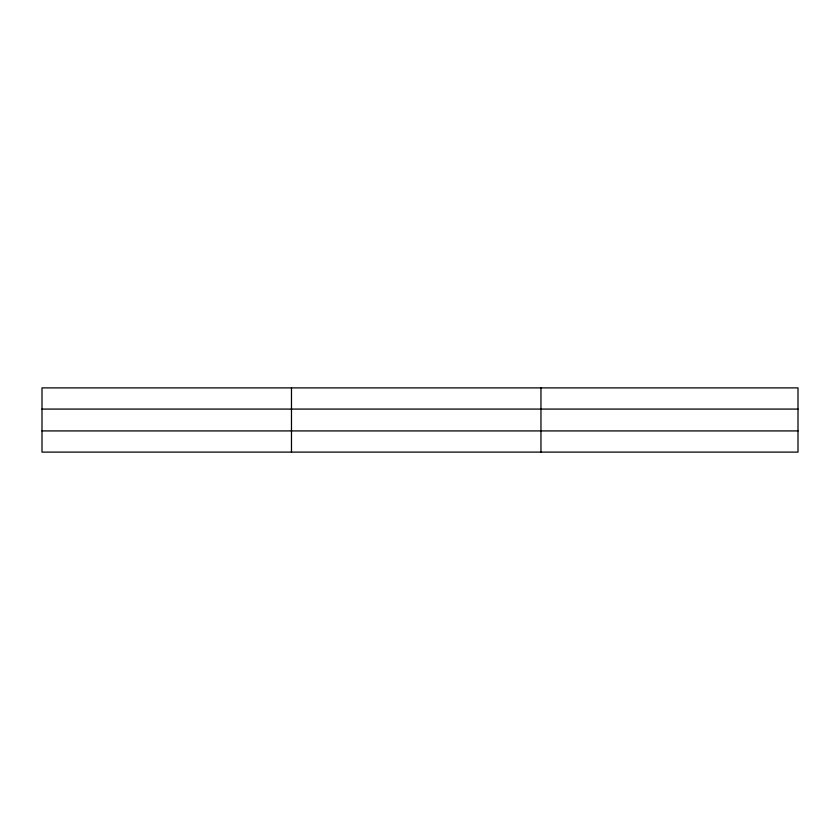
<?xml version="1.0" encoding="UTF-8"?>
<svg xmlns="http://www.w3.org/2000/svg" width="840" height="840" viewBox="0 0 840 840"><rect width="100%" height="100%" fill="white"/><g stroke="black" fill="none" stroke-linecap="round" stroke-linejoin="round"><path stroke-width="1.26" d="M291.48 387.891L291.48 452.109M540.96 387.891L540.96 452.109M798 430.92L798 452.109L42 452.109L42 387.891L798 387.891L798 430.92L42 430.92M42 409.08L798 409.08"/></g></svg>
